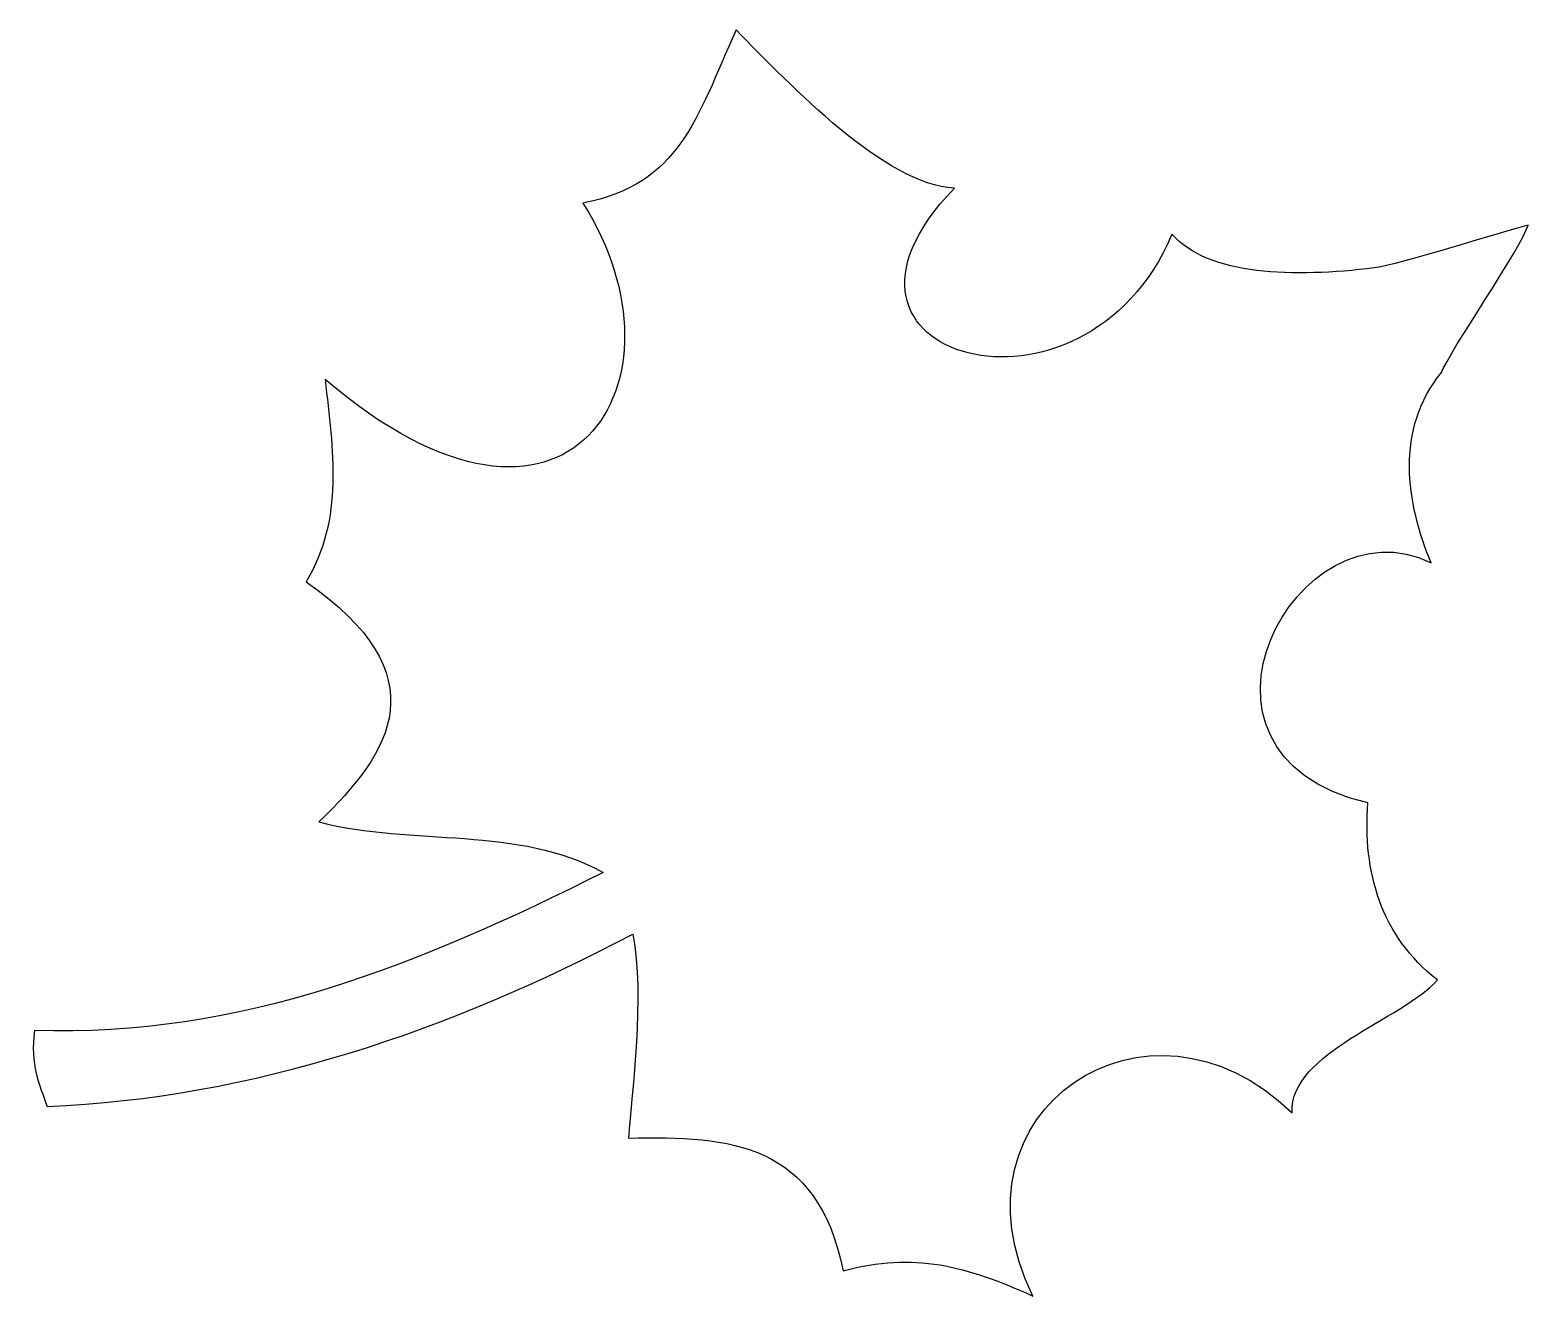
# Model space of a CAD drawing. Header units: centimetres. Extents: x -2.44 to 2.45, y 1.8 to 5.93.
import ezdxf

# ---------------------------------------------------------------- set-up
doc = ezdxf.new("R2010")
doc.units = ezdxf.units.CM
doc.header["$MEASUREMENT"] = 0
doc.layers.add('Layer 1', color=7, linetype='Continuous')

msp = doc.modelspace()

# ---------------------------------------------------------------- linework, layer by layer
at = {"layer": 'Layer 1', "color": 18}
msp.add_open_spline([(-0.13729, 5.92957), (0.04133, 5.747), (0.34928, 5.42366), (0.57527, 5.4136), (0.57527, 5.4136), (0.0325, 4.85563), (1.00105, 4.58711), (1.28485, 5.26344), (1.28485, 5.26344), (1.40331, 5.12729), (1.68369, 5.12123), (1.94486, 5.15292), (1.94486, 5.15292), (2.01939, 5.16197), (2.37823, 5.27493), (2.447, 5.29313), (2.447, 5.29313), (2.43052, 5.22685), (2.18805, 4.87684), (2.16435, 4.8116), (2.16435, 4.8116), (2.01274, 4.62779), (2.04944, 4.3855), (2.13046, 4.19096), (2.13046, 4.19096), (1.69535, 4.40602), (1.23848, 3.56875), (1.92422, 3.40718), (1.92422, 3.40718), (1.90708, 3.18239), (1.96716, 2.97394), (2.1511, 2.82967), (2.1511, 2.82967), (2.03503, 2.69865), (1.67057, 2.59546), (1.67668, 2.39653), (1.67668, 2.39653), (1.2061, 2.85345), (0.53229, 2.40176), (0.83107, 1.79841), (0.83107, 1.79841), (0.61473, 1.89649), (0.44289, 1.94315), (0.21229, 1.88091), (0.21229, 1.88091), (0.12523, 2.29748), (-0.15232, 2.32139), (-0.48899, 2.31405), (-0.48899, 2.31405), (-0.47782, 2.46561), (-0.43564, 2.77524), (-0.47479, 2.97955), (-0.47479, 2.97955), (-1.06385, 2.6674), (-1.71811, 2.44305), (-2.3865, 2.41722), (-2.3865, 2.41722), (-2.41145, 2.48849), (-2.44233, 2.55387), (-2.42778, 2.66471), (-2.42778, 2.66471), (-1.75414, 2.64076), (-1.16401, 2.88318), (-0.57149, 3.18035), (-0.57149, 3.18035), (-0.84907, 3.33474), (-1.1903, 3.26578), (-1.49962, 3.34535), (-1.49962, 3.34535), (-1.26108, 3.57308), (-1.10357, 3.82452), (-1.54087, 4.1291), (-1.54087, 4.1291), (-1.41655, 4.33644), (-1.45373, 4.55794), (-1.47901, 4.7891), (-1.47901, 4.7891), (-0.68048, 4.10735), (-0.26973, 4.78848), (-0.63755, 5.364), (-0.63755, 5.364), (-0.31867, 5.42951), (-0.27067, 5.63605), (-0.13729, 5.92957)], degree=3, knots=[0, 0, 0, 0, 0.0454545, 0.0454545, 0.0454545, 0.0454545, 0.0909091, 0.0909091, 0.0909091, 0.0909091, 0.1363636, 0.1363636, 0.1363636, 0.1363636, 0.1818182, 0.1818182, 0.1818182, 0.1818182, 0.2272727, 0.2272727, 0.2272727, 0.2272727, 0.2727273, 0.2727273, 0.2727273, 0.2727273, 0.3181818, 0.3181818, 0.3181818, 0.3181818, 0.3636364, 0.3636364, 0.3636364, 0.3636364, 0.4090909, 0.4090909, 0.4090909, 0.4090909, 0.4545455, 0.4545455, 0.4545455, 0.4545455, 0.5, 0.5, 0.5, 0.5, 0.5454545, 0.5454545, 0.5454545, 0.5454545, 0.5909091, 0.5909091, 0.5909091, 0.5909091, 0.6363636, 0.6363636, 0.6363636, 0.6363636, 0.6818182, 0.6818182, 0.6818182, 0.6818182, 0.7272727, 0.7272727, 0.7272727, 0.7272727, 0.7727273, 0.7727273, 0.7727273, 0.7727273, 0.8181818, 0.8181818, 0.8181818, 0.8181818, 0.8636364, 0.8636364, 0.8636364, 0.8636364, 0.9090909, 0.9090909, 0.9090909, 0.9090909, 1, 1, 1, 1], dxfattribs=at)

doc.saveas('drawing.dxf')
